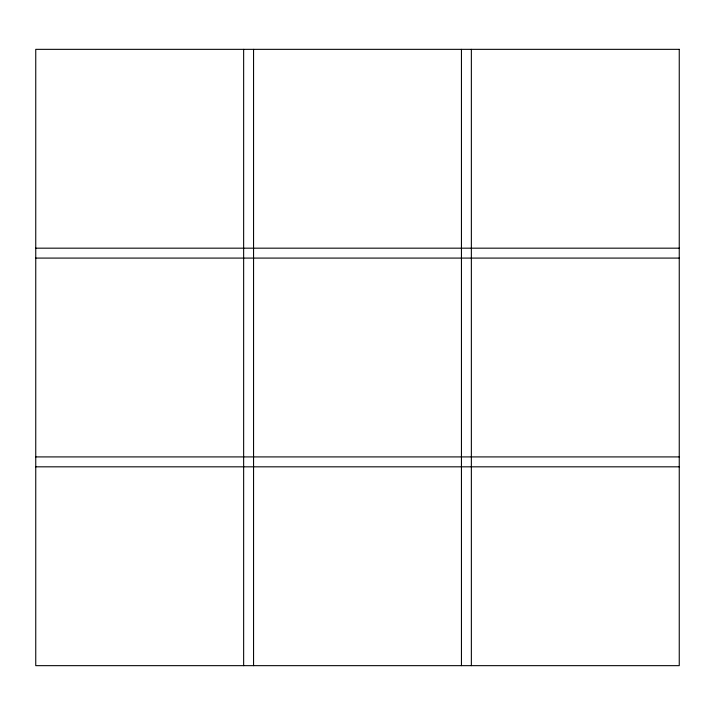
<?xml version="1.0" encoding="UTF-8"?>
<svg xmlns="http://www.w3.org/2000/svg" width="715" height="715" viewBox="0 0 715 715"><rect width="100%" height="100%" fill="white"/><g stroke="black" fill="none" stroke-linecap="round" stroke-linejoin="round"><path stroke-width="1.07" d="M35.75 248.177L679.25 248.177M35.75 258.088L679.25 258.088M35.75 456.912L679.25 456.912M35.75 466.824L679.25 466.824M471.355 49.344L471.355 665.656M461.443 49.344L461.443 665.656M253.557 49.344L253.557 665.656M243.645 49.344L243.645 665.656M679.25 49.344L35.75 49.344L35.75 665.656L679.25 665.656L679.25 49.344"/></g></svg>
